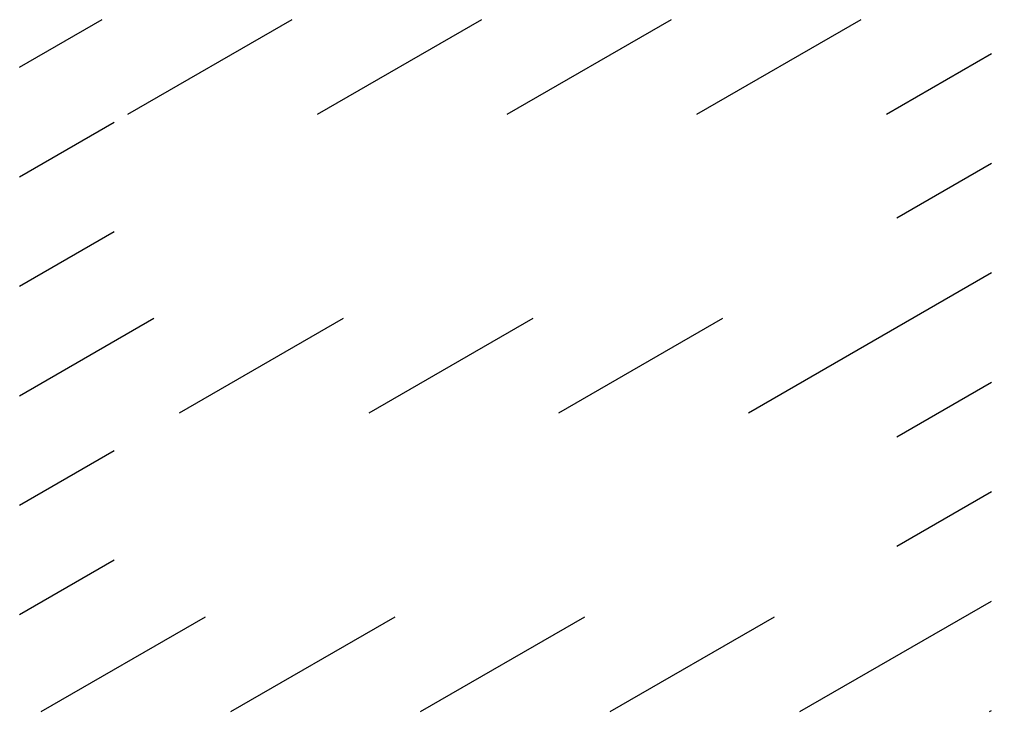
# Paper-space layout 'Layout1' of a CAD drawing. Extents: x 178.8 to 189, y 133.6 to 140.9.
import ezdxf

# ---------------------------------------------------------------- set-up
doc = ezdxf.new("R2010")
doc.units = 0
doc.header["$LTSCALE"] = 6
doc.layers.get('0').update_dxf_attribs({"color": 8, "linetype": 'CONTINUOUS'})
doc.layers.add('1', color=8, linetype='CONTINUOUS')

# ---------------------------------------------------------------- blocks, each defined once
blk = doc.blocks.new('*X')
at = {"color": 0}
for p, q in [((179.25, 141.595), (180.124, 142.1)), ((180.392, 141.1), (182.124, 142.1)), ((182.392, 141.1), (184.124, 142.1)), ((184.392, 141.1), (186.124, 142.1)), ((186.392, 141.1), (188.124, 142.1)), ((188.392, 141.1), (189.5, 141.739)), ((179.25, 140.44), (180.25, 141.018)), ((188.5, 140.007), (189.5, 140.585)), ((179.25, 139.286), (180.25, 139.863)), ((186.936, 137.95), (189.5, 139.43)), ((179.25, 138.131), (180.668, 138.95)), ((180.936, 137.95), (182.668, 138.95)), ((182.936, 137.95), (184.668, 138.95)), ((184.936, 137.95), (186.668, 138.95)), ((188.5, 137.698), (189.5, 138.275)), ((179.25, 136.976), (180.25, 137.554)), ((188.5, 136.543), (189.5, 137.121)), ((179.25, 135.822), (180.25, 136.399)), ((187.48, 134.8), (189.5, 135.966)), ((179.48, 134.8), (181.212, 135.8)), ((181.48, 134.8), (183.212, 135.8)), ((183.48, 134.8), (185.212, 135.8)), ((185.48, 134.8), (187.212, 135.8)), ((189.48, 134.8), (189.5, 134.811))]:
    blk.add_line(p, q, dxfattribs=at)

psp = doc.layouts.get("Layout1")

# ---------------------------------------------------------------- block references
at = {"layer": '1', "color": 0}
psp.add_blockref('*X', (-0.5, -1.2), dxfattribs=at)

doc.saveas('drawing.dxf')
